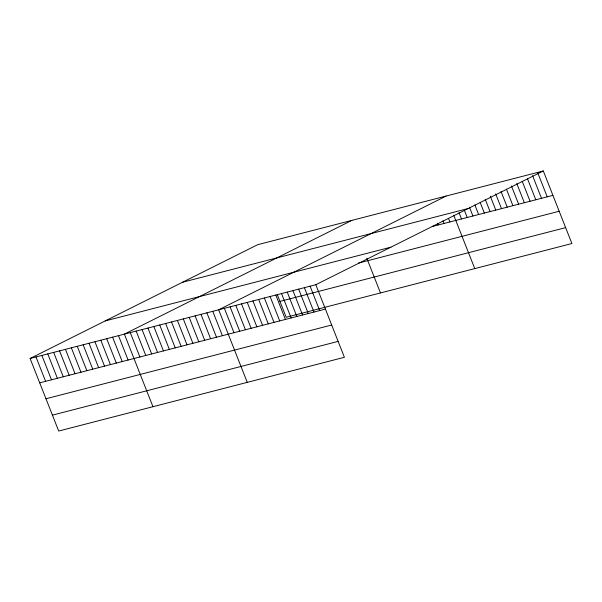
<?xml version="1.0" encoding="UTF-8"?>
<svg xmlns="http://www.w3.org/2000/svg" width="602" height="602" viewBox="0 0 602 602"><rect width="100%" height="100%" fill="white"/><g stroke="black" fill="none" stroke-linecap="round" stroke-linejoin="round"><path stroke-width="0.9" d="M30.1 358.468L315.809 284.716L344.397 357.287L58.687 431.04L30.1 358.468L257.603 244.713L543.313 170.96L571.9 243.532L286.191 317.284L277.349 294.829M351.892 220.377L124.381 334.133L152.968 406.704M446.172 196.034L218.669 309.797L247.256 382.36M315.809 284.716L543.313 170.96M182.526 282.248L468.236 208.503M432.213 226.518L552.922 195.357M105.177 320.926L390.886 247.181M358.499 263.059L559.183 211.257M279.93 301.384L565.639 227.631M39.709 382.857L325.419 309.112M45.97 398.757L331.679 325.012M52.427 415.139L338.136 341.394M537.601 172.435L547.21 196.831M532.574 175.656L541.491 198.306M527.54 178.869L535.78 199.781M522.175 181.217L530.069 201.256M516.802 183.565L524.35 202.731M511.429 185.913L518.638 204.206M506.402 189.126L512.927 205.681M501.03 191.474L507.208 207.156M495.664 193.821L501.496 208.631M490.291 196.169L495.777 210.106M485.265 199.382L490.066 211.58M480.238 202.603L484.354 213.055M474.865 204.951L478.635 214.53M469.492 207.291L472.924 216.005M464.466 210.512L467.212 217.48M459.093 212.86L461.493 218.955M453.72 215.2L474.76 268.605M448.513 218.466L449.89 221.95M442.967 220.859L443.998 223.47M437.413 223.252L438.106 224.997M366.821 258.281L380.472 292.941M310.098 286.191L319.707 310.587M304.379 287.666L313.988 312.062M298.667 289.141L308.277 313.537M292.956 290.615L302.565 315.012M287.237 292.09L296.846 316.486M281.525 293.565L291.135 317.961M275.814 295.04L285.416 319.436M270.095 296.515L279.704 320.911M264.383 297.99L273.993 322.386M258.664 299.465L268.274 323.861M252.953 300.94L262.562 325.336M247.241 302.415L256.851 326.811M241.522 303.89L251.132 328.286M235.811 305.364L245.42 329.761M230.099 306.839L239.709 331.235M224.38 308.314L233.99 332.71M212.777 311.317L222.386 335.705M206.885 312.837L216.494 337.225M200.993 314.357L210.602 338.753M195.101 315.877L204.703 340.273M189.201 317.397L198.81 341.793M183.309 318.917L192.918 343.313M177.417 320.437L187.026 344.833M171.525 321.965L181.134 346.353M165.633 323.485L175.242 347.873M159.741 325.005L169.35 349.401M153.849 326.525L163.458 350.921M147.957 328.045L157.566 352.441M142.064 329.565L151.674 353.961M136.172 331.085L145.782 355.481M130.28 332.613L139.882 357.001M118.489 335.653L128.098 360.041M112.597 337.173L122.206 361.569M106.704 338.693L116.314 363.089M100.812 340.213L110.422 364.609M94.92 341.733L104.53 366.129M89.028 343.253L98.638 367.649M83.136 344.78L92.746 369.169M77.244 346.3L86.854 370.689M71.352 347.821L80.961 372.217M65.46 349.341L75.062 373.737M59.56 350.861L69.17 375.257M53.668 352.381L63.278 376.777M47.776 353.901L57.386 378.297M41.884 355.428L51.494 379.817M35.992 356.948L45.601 381.337"/></g></svg>
